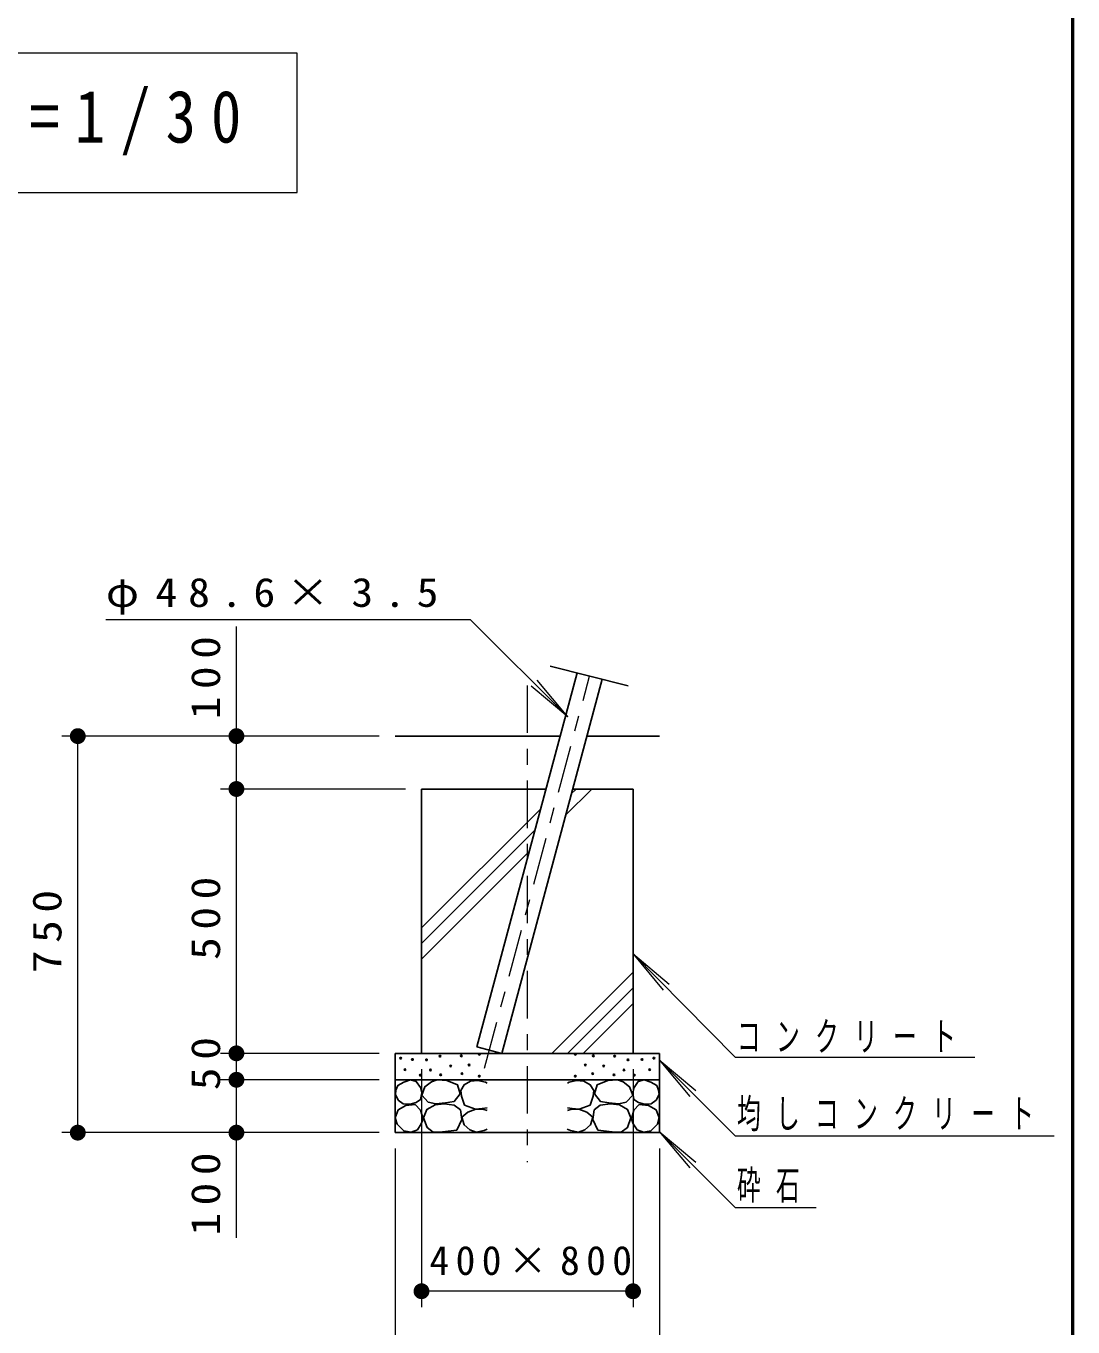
# Model space of a CAD drawing. Units: millimetres on the paper, with parts at other scales. Extents: x -621 to -236, y -10 to 262.
# Drawn here: x -302 to -236, y 38.3 to 120.3 of the extents above; entities that cross this region are included whole.
import ezdxf

# ---------------------------------------------------------------- set-up
doc = ezdxf.new("R2010")
doc.units = ezdxf.units.MM
doc.linetypes.add('USER2', pattern=[6, 3, -1, 1, -1])
doc.layers.add('LY_1', color=7, linetype='Continuous', lineweight=25)
doc.layers.add('LY_6', color=7, linetype='Continuous', lineweight=13)
doc.styles.add('ＭＳ ゴシック', font='')
doc.styles.get('ＭＳ ゴシック').set_extended_font_data('MS Gothic')

# ---------------------------------------------------------------- blocks, each defined once
blk = doc.blocks.new('filled_dot')
at = {"color": 0, "linetype": 'Continuous', "lineweight": -2, "const_width": 1.25}
blk.add_lwpolyline([(-0.625, 0, 1), (0.625, 0, 1)], format="xyb", close=True, dxfattribs=at)

msp = doc.modelspace()

# ---------------------------------------------------------------- linework, layer by layer
at = {"layer": 'LY_1', "lineweight": 13}
for p, q in [((-284.901, 118.636), (-346.201, 118.636)), ((-284.901, 109.836), (-284.901, 118.636)), ((-346.201, 109.836), (-284.901, 109.836)), ((-296.96, 82.926), (-273.988, 82.926)), ((-273.988, 82.926), (-267.848, 76.787)), ((-288.733, 72.233), (-288.733, 82.487)), ((-267.848, 76.787), (-269.777, 79.085)), ((-267.848, 76.787), (-270.146, 78.715)), ((-279.733, 75.566), (-299.733, 75.566)), ((-298.733, 50.566), (-298.733, 75.566)), ((-278.066, 72.233), (-289.733, 72.233)), ((-288.733, 55.566), (-288.733, 72.233)), ((-267.985, 70.577), (-266.33, 72.233)), ((-267.623, 71.93), (-267.32, 72.233)), ((-277.066, 63.477), (-269.552, 70.991)), ((-277.066, 62.487), (-269.914, 69.639)), ((-277.066, 61.497), (-270.276, 68.286)), ((-263.747, 61.866), (-261.835, 59.554)), ((-263.747, 61.866), (-261.463, 59.921)), ((-257.292, 55.316), (-263.747, 61.866)), ((-268.854, 55.566), (-263.733, 60.688)), ((-267.864, 55.566), (-263.733, 59.698)), ((-266.875, 55.566), (-263.733, 58.708)), ((-279.733, 55.566), (-289.733, 55.566)), ((-288.733, 53.899), (-288.733, 55.566)), ((-262.08, 55.148), (-260.152, 52.85)), ((-262.08, 55.148), (-259.782, 53.22)), ((-257.292, 50.36), (-262.08, 55.148)), ((-257.292, 55.316), (-242.182, 55.316)), ((-277.066, 54.566), (-277.066, 39.566)), ((-263.733, 54.566), (-263.733, 39.566)), ((-279.733, 53.899), (-289.733, 53.899)), ((-288.733, 43.928), (-288.733, 53.899)), ((-279.733, 50.566), (-299.733, 50.566)), ((-279.733, 50.566), (-289.733, 50.566)), ((-262.08, 50.64), (-260.152, 48.342)), ((-262.08, 50.64), (-259.782, 48.712)), ((-257.292, 45.852), (-262.08, 50.64)), ((-257.292, 50.36), (-237.182, 50.36)), ((-278.733, 49.566), (-278.733, 29.566)), ((-262.066, 49.566), (-262.066, 29.566)), ((-257.292, 45.852), (-252.182, 45.852)), ((-263.733, 40.566), (-277.066, 40.566))]:
    msp.add_line(p, q, dxfattribs=at)
at = {"layer": 'LY_1'}
for p, q in [((-268.951, 79.98), (-264.043, 78.731)), ((-273.572, 55.985), (-267.258, 79.55)), ((-272.008, 55.566), (-265.688, 79.15)), ((-278.733, 75.566), (-268.326, 75.566)), ((-266.649, 75.566), (-262.066, 75.566)), ((-277.066, 72.233), (-269.219, 72.233)), ((-277.066, 72.233), (-277.066, 55.566)), ((-267.542, 72.233), (-263.733, 72.233)), ((-263.733, 72.233), (-263.733, 55.566)), ((-272.008, 55.566), (-273.572, 55.985)), ((-278.733, 55.566), (-278.733, 50.566)), ((-278.733, 55.566), (-262.066, 55.566)), ((-262.066, 55.566), (-262.066, 50.566)), ((-278.733, 53.899), (-262.066, 53.899)), ((-278.733, 50.566), (-262.066, 50.566))]:
    msp.add_line(p, q, dxfattribs=at)
at = {"layer": 'LY_1', "linetype": 'USER2', "lineweight": 13}
for p, q in [((-273.094, 54.64), (-266.473, 79.35)), ((-270.399, 78.767), (-270.399, 48.713))]:
    msp.add_line(p, q, dxfattribs=at)
at = {"layer": 'LY_1'}
for points in [[(-278.708, 52.973), (-278.679, 53.252), (-278.559, 53.541), (-278.19, 53.751), (-277.761, 53.89), (-277.392, 53.78), (-277.133, 53.422), (-277.053, 53.073), (-277.123, 52.654), (-277.402, 52.464), (-277.791, 52.365), (-278.22, 52.385), (-278.529, 52.624)], [(-276.163, 52.382), (-276.642, 52.492), (-277.053, 52.93), (-276.848, 53.464), (-276.437, 53.779), (-276.081, 53.889), (-275.478, 53.847), (-274.807, 53.587), (-274.629, 53.012), (-275.013, 52.533), (-275.547, 52.437)], [(-264.636, 52.382), (-264.156, 52.492), (-263.745, 52.93), (-263.951, 53.464), (-264.362, 53.779), (-264.718, 53.889), (-265.32, 53.847), (-265.992, 53.587), (-266.17, 53.012), (-265.786, 52.533), (-265.252, 52.437)], [(-262.09, 52.973), (-262.12, 53.252), (-262.24, 53.541), (-262.609, 53.751), (-263.037, 53.89), (-263.406, 53.78), (-263.665, 53.422), (-263.745, 53.073), (-263.675, 52.654), (-263.396, 52.464), (-263.007, 52.365), (-262.579, 52.385), (-262.27, 52.624)], [(-277.721, 50.59), (-278.19, 50.67), (-278.609, 51.099), (-278.718, 51.507), (-278.529, 51.996), (-278.05, 52.275), (-277.462, 52.335), (-277.123, 51.976), (-276.964, 51.447), (-277.083, 51.118), (-277.323, 50.74)], [(-275.752, 50.615), (-276.327, 50.602), (-276.711, 50.889), (-276.93, 51.492), (-276.724, 52.026), (-276.204, 52.327), (-275.643, 52.382), (-274.999, 52.3), (-274.615, 51.999), (-274.533, 51.396), (-274.848, 50.725)], [(-265.047, 50.615), (-264.471, 50.602), (-264.088, 50.889), (-263.869, 51.492), (-264.074, 52.026), (-264.595, 52.327), (-265.156, 52.382), (-265.8, 52.3), (-266.183, 51.999), (-266.265, 51.396), (-265.95, 50.725)], [(-263.077, 50.59), (-262.609, 50.67), (-262.19, 51.099), (-262.08, 51.507), (-262.27, 51.996), (-262.748, 52.275), (-263.336, 52.335), (-263.675, 51.976), (-263.835, 51.447), (-263.715, 51.118), (-263.476, 50.74)]]:
    msp.add_lwpolyline(points, close=True, dxfattribs=at)
for points in [[(-272.931, 52.135), (-273.232, 52.094), (-273.67, 52.04), (-274.355, 52.3), (-274.547, 52.861), (-274.588, 53.231), (-274.369, 53.587), (-273.972, 53.806), (-273.506, 53.861), (-273.04, 53.738), (-272.931, 53.683)], [(-267.868, 52.135), (-267.567, 52.094), (-267.128, 52.04), (-266.443, 52.3), (-266.252, 52.861), (-266.211, 53.231), (-266.43, 53.587), (-266.827, 53.806), (-267.293, 53.861), (-267.758, 53.738), (-267.868, 53.683)], [(-272.917, 50.78), (-273.123, 50.697), (-273.629, 50.602), (-274.026, 50.752), (-274.383, 51.054), (-274.533, 51.533), (-274.15, 51.862), (-273.643, 52.04), (-273.205, 52.04), (-272.931, 51.971)], [(-267.882, 50.78), (-267.676, 50.697), (-267.169, 50.602), (-266.772, 50.752), (-266.416, 51.054), (-266.265, 51.533), (-266.649, 51.862), (-267.156, 52.04), (-267.594, 52.04), (-267.868, 51.971)]]:
    msp.add_lwpolyline(points, dxfattribs=at)
for centre in [(-278.381, 55.262), (-277.637, 55.179), (-276.749, 55.158), (-275.903, 55.386), (-274.56, 55.406), (-273.425, 55.509), (-267.374, 55.509), (-266.238, 55.406), (-264.896, 55.386), (-264.049, 55.158), (-263.161, 55.179), (-262.418, 55.262), (-278.112, 54.539), (-277.142, 54.188), (-276.501, 54.518), (-275.861, 54.209), (-275.221, 54.766), (-274.519, 54.291), (-274.065, 54.828), (-273.425, 54.126), (-267.374, 54.126), (-266.734, 54.828), (-266.279, 54.291), (-265.577, 54.766), (-264.937, 54.209), (-264.297, 54.518), (-263.657, 54.188), (-262.687, 54.539)]:
    msp.add_circle(centre, 0.05, dxfattribs=at)
at = {"layer": 'LY_6', "lineweight": 50}
msp.add_line((-236, -5), (-236, 262), dxfattribs=at)

# ---------------------------------------------------------------- block references
at = {"layer": 'LY_1', "lineweight": 13, "xscale": 0.4, "yscale": 0.4}
for p, rotation in [((-298.733, 75.566), 270), ((-288.733, 75.566), 270), ((-288.733, 72.233), 90), ((-288.733, 72.233), 270), ((-288.733, 55.566), 270), ((-288.733, 55.566), 90), ((-288.733, 53.899), 90), ((-288.733, 53.899), 270), ((-298.733, 50.566), 90), ((-288.733, 50.566), 90), ((-263.733, 40.566), 180)]:
    msp.add_blockref('filled_dot', p, dxfattribs=dict(at, rotation=rotation))
msp.add_blockref('filled_dot', (-277.066, 40.566), dxfattribs=at)

# ---------------------------------------------------------------- texts
at = {"layer": 'LY_1', "style": 'ＭＳ ゴシック'}
for s, insert, char_height, attachment_point in [('\\T1.5;\\W0.85;デッキ詳細図\u3000S=1/30', (-344.801, 114.236), 3.299, 4), ('\\T1.5;\\W1.1;φ48.6×3.5', (-296.96, 83.218), 1.833, 7), ('\\T1.64;\\W0.6;コンクリート', (-257.182, 55.607), 1.833, 7), ('\\T1.64;\\W0.6;均しコンクリート', (-257.182, 50.651), 1.833, 7), ('\\T1.64;\\W0.6;砕石', (-257.182, 46.144), 1.833, 7), ('\\T1.32;400×800', (-269.979, 41.566), 1.833, 8)]:
    msp.add_mtext(s, dxfattribs=dict(at, insert=insert, char_height=char_height, attachment_point=attachment_point))
at = {"layer": 'LY_1', "char_height": 1.833, "attachment_point": 8, "rotation": 90, "style": 'ＭＳ ゴシック'}
for s, insert in [('\\T1.33;\\W1.15;100', (-289.733, 79.487)), ('\\T1.33;\\W1.15;500', (-289.733, 64.316)), ('\\T1.33;\\W1.15;750', (-299.733, 63.481)), ('\\T1.34;\\W1.15;50', (-289.733, 55.161)), ('\\T1.33;\\W1.15;100', (-289.733, 46.928))]:
    msp.add_mtext(s, dxfattribs=dict(at, insert=insert))

doc.saveas('drawing.dxf')
